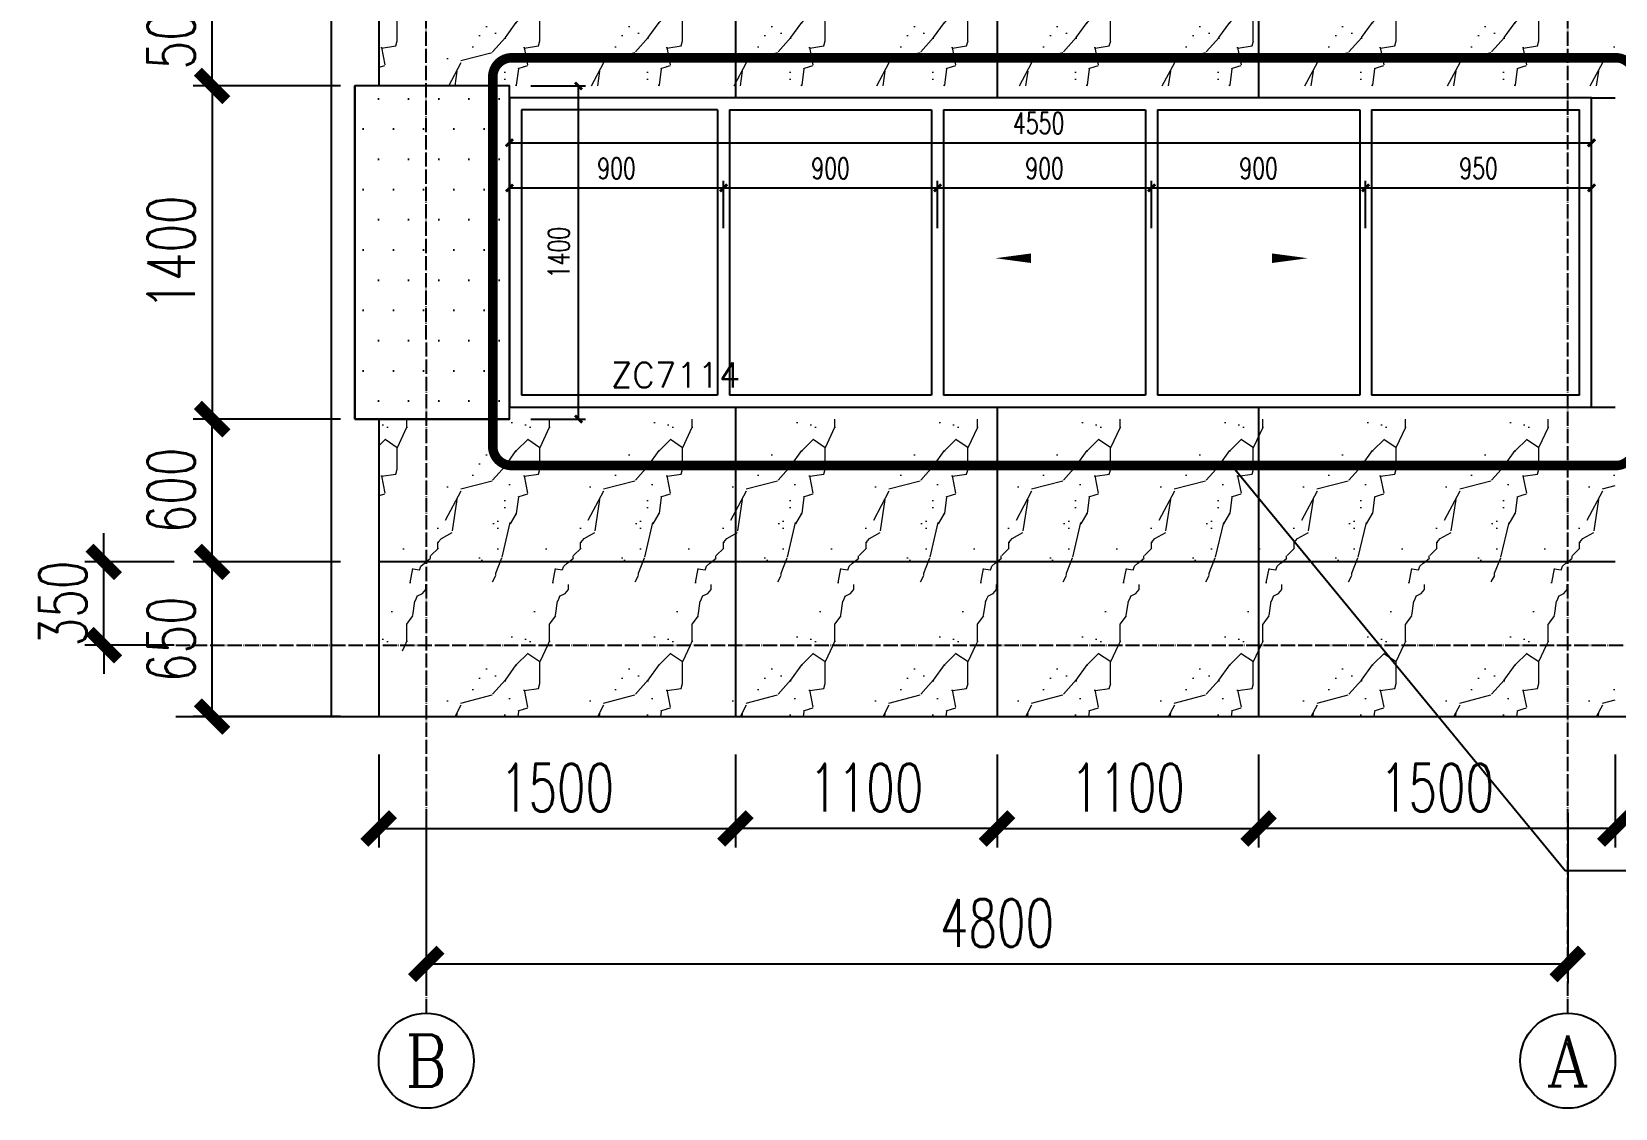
# Model space of a CAD drawing. Extents: x -202236 to 1002404, y -663931 to 1550022.
# Drawn here: x -106042 to -99383, y -343126 to -338601 of the extents above; entities that cross this region are included whole.
import ezdxf
from ezdxf.enums import TextEntityAlignment as Align

# ---------------------------------------------------------------- set-up
doc = ezdxf.new("R2010")
doc.units = 0
doc.linetypes.add('DASH', pattern=[0.35, 0.25, -0.1])
doc.linetypes.add('DOTE', pattern=[2.42, 2, -0.2, 0.02, -0.2])
for name, color, linetype in [('!ZN1-填充-8', 8, 'Continuous'), ('!ZN3-铝板幕墙-3', 3, 'Continuous'), ('25mm厚湿贴石材', 35, 'Continuous'), ('3索引', 3, 'Continuous'), ('A-AXIS-D', 1, 'Continuous'), ('A-AXIS-DOTE', 14, 'DOTE'), ('A-HATCH-2', 251, 'Continuous'), ('A-LIN-V', 9, 'Continuous'), ('A-SFCE', 30, 'Continuous'), ('A-WINDOW', 140, 'Continuous'), ('A-门窗表显示尺寸', 160, 'Continuous'), ('DIM', 173, 'Continuous'), ('PUB_TEXT', 7, 'Continuous')]:
    doc.layers.add(name, color=color, linetype=linetype)
doc.layers.add('99立面图例外参$0$99立面图例外参$0$A-WALL-HATCH', color=8, linetype='Continuous', lineweight=13)
doc.styles.add('_TCH_AXIS', font='COMPLEX', dxfattribs={"bigfont": 'GBCBIG'})
doc.styles.add('_TCH_DIM_T3', font='SIMPLEX', dxfattribs={"width": 0.705882, "bigfont": 'GBCBIG'})
doc.styles.add('DHTEXT-1', font='ROMANS.shx', dxfattribs={"width": 0.7, "bigfont": 'CHINESE.shx'})
doc.styles.get("Standard").update_dxf_attribs({"font": 'romans.shx', "bigfont": 'chinese.shx'})
doc.dimstyles.new('_TCH_ARCH&&30', dxfattribs={"dimtxt": 89.25, "dimasz": 30, "dimexe": 30, "dimexo": 30, "dimgap": 37.875, "dimtad": 1, "dimdec": 0, "dimzin": 0, "dimdsep": 46, "dimtxsty": '_TCH_DIM_T3', "dimblk": 'ARCHTICK', "dimcen": 0.09, "dimclrt": 7, "dimazin": 2, "dimtfac": 1, "dimtdec": 0, "dimtix": 1, "dimtmove": 2, "dimatfit": 3, "dimfxl": 0, "dimtolj": 1, "dimtzin": 0, "dimarcsym": 0})
doc.dimstyles.new('ZN80', dxfattribs={"dimscale": 80, "dimtxt": 2.5, "dimasz": 1.5, "dimexe": 1, "dimexo": 2, "dimgap": 0.9, "dimtad": 1, "dimdec": 0, "dimdsep": 46, "dimtxsty": 'DHTEXT-1', "dimblk": 'ARCHTICK', "dimcen": 2.5, "dimclrd": 173, "dimclre": 173, "dimclrt": 7, "dimazin": 2, "dimtfac": 0.4, "dimtdec": 0, "dimtix": 1, "dimtmove": 2, "dimatfit": 3, "dimfxl": 0, "dimtolj": 1, "dimtzin": 0, "dimarcsym": 0})
pattern_1 = [(41.9872125, (2158793.72, -858348.18), (1199.999982, 900.00002), [19.21946, -4016.8677]), (68.1985905, (2158508.01, -858378.18), (599.9999996, 1800.000001), [69.23783, -4777.41048]), (60.945396, (2158493.72, -858412.47), (599.9999597, 900.0000255), [29.41609, -6147.9618]), (90, (2158508, -858386.76), (600, -4e-14), [8.57143, -891.42852]), (71.565051, (2158788, -858365.33), (1e-06, 900.000002), [18.07016, -1879.29642]), (171.469234, (2158788.01, -858365.33), (-599.999998, 5.6e-06), [28.89107, -6038.2332]), (79.215702, (2158748.01, -858421.04), (600.000003, 3600.0000017), [61.07874, -6352.1886]), (62.1329961, (2158296.578, -858146.756), (2399.99997084, 4500.0000176), [140.58914, -29383.1298]), (0, (2158305.2, -858014.8), (0, 900), [0, -600]), (64.9831065, (2158693.72, -857851.04), (1200.000003, 2699.9999982), [94.58826, -9837.1788]), (81.4391104, (2158925.149, -858206.756), (1199.99999793, 8099.99994892), [134.35409, -28080.0036]), (82.8749836, (2158593.72, -858125.328), (599.99996395, 4500.0000045), [69.10507, -14442.9588]), (76.75948, (2158533.72, -858313.9), (600.00000583, 2699.9999979), [149.69356, -15568.1304]), (0, (2158440.2, -858313.5), (0, 900), [0, -600]), (0, (2158449.8, -858323.1), (0, 900), [0, -600]), (0, (2158517.3, -858274.9), (0, 900), [0, -600]), (0, (2158498, -858168.95), (0, 900), [0, -600]), (59.0362434, (2158568.006, -858168.185), (599.9999522, 900.0000258), [49.97959, -10445.7336]), (0, (2158593.7, -858127), (0, 900), [0, -600]), (0, (2158517.3, -858159.3), (0, 900), [0, -600]), (0, (2158546.2, -858101.5), (0, 900), [0, -600]), (0, (2158517.3, -858188.2), (0, 900), [0, -600]), (50.194429, (2158865.15, -858249.61), (600.0000004, 900.0000004), [22.315, -4663.8348]), (90, (2158865.15, -858275.3), (600, -4e-14), [25.71428, -874.28568]), (43.66778, (2158833.72, -858305.33), (1800.0000014, 1799.9999965), [43.4483, -9080.6952]), (90, (2158833.7, -858313.9), (600, -4e-14), [8.57143, -891.42852]), (39.805571, (2158808.006, -858335.33), (1199.9999713, 900.0000354), [33.4725, -6995.7522]), (0, (2158719.8, -858274.9), (0, 900), [0, -600]), (0, (2158866.5, -858247.7), (0, 900), [0, -600]), (0, (2158866.5, -858247.7), (0, 900), [0, -600]), (29.3577535, (2158879.43, -858232.47), (1799.9999964, 900.0000053), [52.45017, -5454.81774]), (0, (2158864.4, -858188.2), (0, 900), [0, -600]), (146.309932, (2158693.72, -857851.04), (-1200.0000074, 899.9999844), [61.80945, -6428.1828]), (8.1301023, (2158628.006, -857971.04), (5999.99995775, 899.99999466), [60.60915, -12667.3128]), (47.8624052, (2158493.72, -857988.185), (2400.00000106, 2699.9999975), [80.91316, -16910.8494]), (14.6208739, (2158362.29, -858022.47), (3599.9999901, 900.00003754), [135.82702, -14126.01]), (0, (2158411.3, -857966.6), (0, 900), [0, -600]), (18.434949, (2158602.29, -858056.76), (2400.0000002, 899.999997), [27.10524, -5664.9945]), (16.699244, (2158628, -858048.18), (599.999988, 5e-05), [14.91472, -3117.17718]), (101.093723, (2158642.292, -858043.9), (-1200.0000105, 6299.99994104), [74.2445, -15517.0992]), (0, (2158565.5, -858005.2), (0, 900), [0, -600]), (0, (2158627.7, -857969.35), (0, 900), [0, -600]), (0, (2158546.2, -858072.6), (0, 900), [0, -600]), (0, (2158469.1, -857879.9), (0, 900), [0, -600]), (0, (2158440.2, -857918.5), (0, 900), [0, -600]), (44.1449026, (2158593.72, -857863.9), (1800.0000031, 1799.99999994), [67.68776, -14146.7412]), (54.5829447, (2158548.006, -857928.185), (600.0000017, 899.99999645), [78.8825, -16486.4424]), (0, (2158594.5, -857863.3), (0, 900), [0, -600]), (0, (2158507.7, -857908.8), (0, 900), [0, -600]), (0, (2158594.5, -857863.3), (0, 900), [0, -600]), (0, (2158548.1, -857929.6), (0, 900), [0, -600]), (75.068583, (2158688.01, -857962.47), (600, 2700.000001), [22.1774, -4635.075]), (90, (2158693.7, -857941.04), (600, -4e-14), [90, -810]), (50.194429, (2158799.43, -857563.9), (600.0000004, 900.0000004), [22.315, -4663.8348]), (0, (2158633, -857754.7), (0, 900), [0, -600]), (0, (2158652.3, -857764.3), (0, 900), [0, -600]), (0, (2158575.2, -857745), (0, 900), [0, -600]), (0, (2158671.6, -857639.1), (0, 900), [0, -600]), (53.1301023, (2158733.72, -857692.47), (600.0000009, 899.9999994), [42.85714, -8957.1426]), (90, (2158733.7, -857765.3), (600, -4e-14), [72.85714, -827.14284]), (0, (2158733.8, -857763.9), (0, 900), [0, -600]), (23.1985905, (2158779.43, -857572.47), (1800.000001, 900.0000005), [21.75935, -4547.7045]), (66.037511, (2158773.72, -857585.33), (600, 1799.999999), [14.0698, -2940.58752]), (66.037511, (2158768, -857598.18), (600, 1799.999999), [14.0698, -2940.58752]), (81.8698976, (2158759.435, -857658.185), (600.0000026, 4500.00000045), [60.60915, -12667.3128]), (90, (2158813.7, -857546.76), (600, -4e-14), [21.42857, -878.57142]), (0, (2158747.8, -857516.8), (0, 900), [0, -600])]

# ---------------------------------------------------------------- blocks, each defined once
blk = doc.blocks.new('_ArchTick')
at = {"color": 0, "linetype": 'ByBlock', "const_width": 0.4}
blk.add_lwpolyline([(-0.5, -0.5), (0.5, 0.5)], dxfattribs=at)
blk = doc.blocks.new('*D265')
at = {"layer": 'A-门窗表显示尺寸', "color": 0, "lineweight": -2, "transparency": 16777216}
for p, q in [((-104033, -339236.8), (-104033, -339038)), ((-104033, -339068), (-99483, -339068)), ((-99483, -339236.8), (-99483, -339038))]:
    blk.add_line(p, q, dxfattribs=at)
at = {"layer": 'Defpoints', "color": 0, "transparency": 16777216}
for p in [(-99483, -339068), (-104033, -339266.8), (-99483, -339266.8)]:
    blk.add_point(p, dxfattribs=at)
at = {"layer": 'A-门窗表显示尺寸', "color": 0, "lineweight": -2, "transparency": 16777216, "xscale": 30, "yscale": 30, "zscale": 30, "rotation": 180}
blk.add_blockref('_ArchTick', (-104033, -339068), dxfattribs=at)
at = {"layer": 'A-门窗表显示尺寸', "color": 0, "lineweight": -2, "transparency": 16777216, "xscale": 30, "yscale": 30, "zscale": 30}
blk.add_blockref('_ArchTick', (-99483, -339068), dxfattribs=at)
at = {"layer": 'A-门窗表显示尺寸', "color": 7, "transparency": 16777216, "insert": (-101808, -338985.5), "char_height": 89.25, "attachment_point": 5, "style": '_TCH_DIM_T3'}
blk.add_mtext('\\A1;4550', dxfattribs=at)
blk = doc.blocks.new('*D266')
at = {"layer": 'A-门窗表显示尺寸', "color": 0, "lineweight": -2, "transparency": 16777216}
for p, q in [((-103942.8, -338829.3), (-103712.8, -338829.3)), ((-103742.8, -340229.3), (-103742.8, -338829.3)), ((-103942.8, -340229.3), (-103712.8, -340229.3))]:
    blk.add_line(p, q, dxfattribs=at)
at = {"layer": 'Defpoints', "color": 0, "transparency": 16777216}
for p in [(-103972.8, -338829.3), (-103742.8, -338829.3), (-103972.8, -340229.3)]:
    blk.add_point(p, dxfattribs=at)
at = {"layer": 'A-门窗表显示尺寸', "color": 0, "lineweight": -2, "transparency": 16777216, "xscale": 30, "yscale": 30, "zscale": 30}
for p, rotation in [((-103742.8, -338829.3), 90), ((-103742.8, -340229.3), 270)]:
    blk.add_blockref('_ArchTick', p, dxfattribs=dict(at, rotation=rotation))
at = {"layer": 'A-门窗表显示尺寸', "color": 7, "transparency": 16777216, "insert": (-103825.3, -339529.3), "char_height": 89.25, "attachment_point": 5, "rotation": 90, "style": '_TCH_DIM_T3'}
blk.add_mtext('\\A1;1400', dxfattribs=at)
blk = doc.blocks.new('*D267')
at = {"layer": 'A-门窗表显示尺寸', "color": 0, "lineweight": -2, "transparency": 16777216}
for p, q in [((-104033, -339426.8), (-104033, -339228)), ((-104033, -339258), (-103133, -339258)), ((-103133, -339426.8), (-103133, -339228))]:
    blk.add_line(p, q, dxfattribs=at)
at = {"layer": 'Defpoints', "color": 0, "transparency": 16777216}
for p in [(-103133, -339258), (-104033, -339456.8), (-103133, -339456.8)]:
    blk.add_point(p, dxfattribs=at)
at = {"layer": 'A-门窗表显示尺寸', "color": 0, "lineweight": -2, "transparency": 16777216, "xscale": 30, "yscale": 30, "zscale": 30, "rotation": 180}
blk.add_blockref('_ArchTick', (-104033, -339258), dxfattribs=at)
at = {"layer": 'A-门窗表显示尺寸', "color": 0, "lineweight": -2, "transparency": 16777216, "xscale": 30, "yscale": 30, "zscale": 30}
blk.add_blockref('_ArchTick', (-103133, -339258), dxfattribs=at)
at = {"layer": 'A-门窗表显示尺寸', "color": 7, "transparency": 16777216, "insert": (-103583, -339175.5), "char_height": 89.25, "attachment_point": 5, "style": '_TCH_DIM_T3'}
blk.add_mtext('\\A1;900', dxfattribs=at)
blk = doc.blocks.new('*D268')
at = {"layer": 'A-门窗表显示尺寸', "color": 0, "lineweight": -2, "transparency": 16777216}
for p, q in [((-103133, -339426.8), (-103133, -339228)), ((-103133, -339258), (-102233, -339258)), ((-102233, -339426.8), (-102233, -339228))]:
    blk.add_line(p, q, dxfattribs=at)
at = {"layer": 'Defpoints', "color": 0, "transparency": 16777216}
for p in [(-102233, -339258), (-103133, -339456.8), (-102233, -339456.8)]:
    blk.add_point(p, dxfattribs=at)
at = {"layer": 'A-门窗表显示尺寸', "color": 0, "lineweight": -2, "transparency": 16777216, "xscale": 30, "yscale": 30, "zscale": 30, "rotation": 180}
blk.add_blockref('_ArchTick', (-103133, -339258), dxfattribs=at)
at = {"layer": 'A-门窗表显示尺寸', "color": 0, "lineweight": -2, "transparency": 16777216, "xscale": 30, "yscale": 30, "zscale": 30}
blk.add_blockref('_ArchTick', (-102233, -339258), dxfattribs=at)
at = {"layer": 'A-门窗表显示尺寸', "color": 7, "transparency": 16777216, "insert": (-102683, -339175.5), "char_height": 89.25, "attachment_point": 5, "style": '_TCH_DIM_T3'}
blk.add_mtext('\\A1;900', dxfattribs=at)
blk = doc.blocks.new('*D269')
at = {"layer": 'A-门窗表显示尺寸', "color": 0, "lineweight": -2, "transparency": 16777216}
for p, q in [((-102233, -339426.8), (-102233, -339228)), ((-102233, -339258), (-101333, -339258)), ((-101333, -339426.8), (-101333, -339228))]:
    blk.add_line(p, q, dxfattribs=at)
at = {"layer": 'Defpoints', "color": 0, "transparency": 16777216}
for p in [(-101333, -339258), (-102233, -339456.8), (-101333, -339456.8)]:
    blk.add_point(p, dxfattribs=at)
at = {"layer": 'A-门窗表显示尺寸', "color": 0, "lineweight": -2, "transparency": 16777216, "xscale": 30, "yscale": 30, "zscale": 30, "rotation": 180}
blk.add_blockref('_ArchTick', (-102233, -339258), dxfattribs=at)
at = {"layer": 'A-门窗表显示尺寸', "color": 0, "lineweight": -2, "transparency": 16777216, "xscale": 30, "yscale": 30, "zscale": 30}
blk.add_blockref('_ArchTick', (-101333, -339258), dxfattribs=at)
at = {"layer": 'A-门窗表显示尺寸', "color": 7, "transparency": 16777216, "insert": (-101783, -339175.5), "char_height": 89.25, "attachment_point": 5, "style": '_TCH_DIM_T3'}
blk.add_mtext('\\A1;900', dxfattribs=at)
blk = doc.blocks.new('*D270')
at = {"layer": 'A-门窗表显示尺寸', "color": 0, "lineweight": -2, "transparency": 16777216}
for p, q in [((-101333, -339426.8), (-101333, -339228)), ((-101333, -339258), (-100433, -339258)), ((-100433, -339426.8), (-100433, -339228))]:
    blk.add_line(p, q, dxfattribs=at)
at = {"layer": 'Defpoints', "color": 0, "transparency": 16777216}
for p in [(-100433, -339258), (-101333, -339456.8), (-100433, -339456.8)]:
    blk.add_point(p, dxfattribs=at)
at = {"layer": 'A-门窗表显示尺寸', "color": 0, "lineweight": -2, "transparency": 16777216, "xscale": 30, "yscale": 30, "zscale": 30, "rotation": 180}
blk.add_blockref('_ArchTick', (-101333, -339258), dxfattribs=at)
at = {"layer": 'A-门窗表显示尺寸', "color": 0, "lineweight": -2, "transparency": 16777216, "xscale": 30, "yscale": 30, "zscale": 30}
blk.add_blockref('_ArchTick', (-100433, -339258), dxfattribs=at)
at = {"layer": 'A-门窗表显示尺寸', "color": 7, "transparency": 16777216, "insert": (-100883, -339175.5), "char_height": 89.25, "attachment_point": 5, "style": '_TCH_DIM_T3'}
blk.add_mtext('\\A1;900', dxfattribs=at)
blk = doc.blocks.new('*D271')
at = {"layer": 'A-门窗表显示尺寸', "color": 0, "lineweight": -2, "transparency": 16777216}
for p, q in [((-100433, -339426.8), (-100433, -339228)), ((-100433, -339258), (-99483, -339258)), ((-99483, -339426.8), (-99483, -339228))]:
    blk.add_line(p, q, dxfattribs=at)
at = {"layer": 'Defpoints', "color": 0, "transparency": 16777216}
for p in [(-99483, -339258), (-100433, -339456.8), (-99483, -339456.8)]:
    blk.add_point(p, dxfattribs=at)
at = {"layer": 'A-门窗表显示尺寸', "color": 0, "lineweight": -2, "transparency": 16777216, "xscale": 30, "yscale": 30, "zscale": 30, "rotation": 180}
blk.add_blockref('_ArchTick', (-100433, -339258), dxfattribs=at)
at = {"layer": 'A-门窗表显示尺寸', "color": 0, "lineweight": -2, "transparency": 16777216, "xscale": 30, "yscale": 30, "zscale": 30}
blk.add_blockref('_ArchTick', (-99483, -339258), dxfattribs=at)
at = {"layer": 'A-门窗表显示尺寸', "color": 7, "transparency": 16777216, "insert": (-99958, -339175.5), "char_height": 89.25, "attachment_point": 5, "style": '_TCH_DIM_T3'}
blk.add_mtext('\\A1;950', dxfattribs=at)
blk = doc.blocks.new('*D371')
at = {"layer": 'Defpoints', "color": 0, "ltscale": 800, "transparency": 16777216}
for p in [(-104383, -341723.7), (-99583, -341723.7), (-99583, -342519.1)]:
    blk.add_point(p, dxfattribs=at)
at = {"layer": 'DIM', "color": 173, "linetype": 'ByBlock', "lineweight": -2, "ltscale": 800, "transparency": 16777216}
for p, q in [((-104383, -341883.7), (-104383, -342599.1)), ((-99583, -341883.7), (-99583, -342599.1)), ((-104383, -342519.1), (-99583, -342519.1))]:
    blk.add_line(p, q, dxfattribs=at)
at = {"layer": 'DIM', "color": 173, "lineweight": -2, "ltscale": 800, "transparency": 16777216, "xscale": 120, "yscale": 120, "zscale": 120, "rotation": 180}
blk.add_blockref('_ArchTick', (-104383, -342519.1), dxfattribs=at)
at = {"layer": 'DIM', "color": 173, "lineweight": -2, "ltscale": 800, "transparency": 16777216, "xscale": 120, "yscale": 120, "zscale": 120}
blk.add_blockref('_ArchTick', (-99583, -342519.1), dxfattribs=at)
at = {"layer": 'DIM', "color": 7, "ltscale": 800, "transparency": 16777216, "insert": (-101983, -342347.1), "char_height": 200, "attachment_point": 5, "style": 'DHTEXT-1'}
blk.add_mtext('\\A1;4800', dxfattribs=at)
blk = doc.blocks.new('*D399')
at = {"layer": 'Defpoints', "color": 0, "ltscale": 800, "transparency": 16777216}
for p in [(-104583, -341479.3), (-103083, -341479.3), (-103083, -341949.7)]:
    blk.add_point(p, dxfattribs=at)
at = {"layer": 'DIM', "color": 173, "linetype": 'ByBlock', "lineweight": -2, "ltscale": 800, "transparency": 16777216}
for p, q in [((-104583, -341639.3), (-104583, -342029.7)), ((-103083, -341639.3), (-103083, -342029.7)), ((-104583, -341949.7), (-103083, -341949.7))]:
    blk.add_line(p, q, dxfattribs=at)
at = {"layer": 'DIM', "color": 173, "lineweight": -2, "ltscale": 800, "transparency": 16777216, "xscale": 120, "yscale": 120, "zscale": 120, "rotation": 180}
blk.add_blockref('_ArchTick', (-104583, -341949.7), dxfattribs=at)
at = {"layer": 'DIM', "color": 173, "lineweight": -2, "ltscale": 800, "transparency": 16777216, "xscale": 120, "yscale": 120, "zscale": 120}
blk.add_blockref('_ArchTick', (-103083, -341949.7), dxfattribs=at)
at = {"layer": 'DIM', "color": 7, "ltscale": 800, "transparency": 16777216, "insert": (-103833, -341777.7), "char_height": 200, "attachment_point": 5, "style": 'DHTEXT-1'}
blk.add_mtext('\\A1;1500', dxfattribs=at)
blk = doc.blocks.new('*D400')
at = {"layer": 'Defpoints', "color": 0, "ltscale": 800, "transparency": 16777216}
for p in [(-103083, -341479.3), (-101983, -341479.3), (-103083, -341949.7)]:
    blk.add_point(p, dxfattribs=at)
at = {"layer": 'DIM', "color": 173, "linetype": 'ByBlock', "lineweight": -2, "ltscale": 800, "transparency": 16777216}
for p, q in [((-103083, -341639.3), (-103083, -342029.7)), ((-101983, -341639.3), (-101983, -342029.7)), ((-101983, -341949.7), (-103083, -341949.7))]:
    blk.add_line(p, q, dxfattribs=at)
at = {"layer": 'DIM', "color": 173, "lineweight": -2, "ltscale": 800, "transparency": 16777216, "xscale": 120, "yscale": 120, "zscale": 120, "rotation": 180}
blk.add_blockref('_ArchTick', (-103083, -341949.7), dxfattribs=at)
at = {"layer": 'DIM', "color": 173, "lineweight": -2, "ltscale": 800, "transparency": 16777216, "xscale": 120, "yscale": 120, "zscale": 120}
blk.add_blockref('_ArchTick', (-101983, -341949.7), dxfattribs=at)
at = {"layer": 'DIM', "color": 7, "ltscale": 800, "transparency": 16777216, "insert": (-102533, -341777.7), "char_height": 200, "attachment_point": 5, "style": 'DHTEXT-1'}
blk.add_mtext('\\A1;1100', dxfattribs=at)
blk = doc.blocks.new('*D401')
at = {"layer": 'Defpoints', "color": 0, "ltscale": 800, "transparency": 16777216}
for p in [(-101983, -341479.3), (-100883, -341479.3), (-100883, -341949.7)]:
    blk.add_point(p, dxfattribs=at)
at = {"layer": 'DIM', "color": 173, "linetype": 'ByBlock', "lineweight": -2, "ltscale": 800, "transparency": 16777216}
for p, q in [((-101983, -341639.3), (-101983, -342029.7)), ((-100883, -341639.3), (-100883, -342029.7)), ((-101983, -341949.7), (-100883, -341949.7))]:
    blk.add_line(p, q, dxfattribs=at)
at = {"layer": 'DIM', "color": 173, "lineweight": -2, "ltscale": 800, "transparency": 16777216, "xscale": 120, "yscale": 120, "zscale": 120, "rotation": 180}
blk.add_blockref('_ArchTick', (-101983, -341949.7), dxfattribs=at)
at = {"layer": 'DIM', "color": 173, "lineweight": -2, "ltscale": 800, "transparency": 16777216, "xscale": 120, "yscale": 120, "zscale": 120}
blk.add_blockref('_ArchTick', (-100883, -341949.7), dxfattribs=at)
at = {"layer": 'DIM', "color": 7, "ltscale": 800, "transparency": 16777216, "insert": (-101433, -341777.7), "char_height": 200, "attachment_point": 5, "style": 'DHTEXT-1'}
blk.add_mtext('\\A1;1100', dxfattribs=at)
blk = doc.blocks.new('*D402')
at = {"layer": 'Defpoints', "color": 0, "ltscale": 800, "transparency": 16777216}
for p in [(-100883, -341479.3), (-99383, -341479.3), (-100883, -341949.7)]:
    blk.add_point(p, dxfattribs=at)
at = {"layer": 'DIM', "color": 173, "linetype": 'ByBlock', "lineweight": -2, "ltscale": 800, "transparency": 16777216}
for p, q in [((-100883, -341639.3), (-100883, -342029.7)), ((-99383, -341639.3), (-99383, -342029.7)), ((-99383, -341949.7), (-100883, -341949.7))]:
    blk.add_line(p, q, dxfattribs=at)
at = {"layer": 'DIM', "color": 173, "lineweight": -2, "ltscale": 800, "transparency": 16777216, "xscale": 120, "yscale": 120, "zscale": 120, "rotation": 180}
blk.add_blockref('_ArchTick', (-100883, -341949.7), dxfattribs=at)
at = {"layer": 'DIM', "color": 173, "lineweight": -2, "ltscale": 800, "transparency": 16777216, "xscale": 120, "yscale": 120, "zscale": 120}
blk.add_blockref('_ArchTick', (-99383, -341949.7), dxfattribs=at)
at = {"layer": 'DIM', "color": 7, "ltscale": 800, "transparency": 16777216, "insert": (-100133, -341777.7), "char_height": 200, "attachment_point": 5, "style": 'DHTEXT-1'}
blk.add_mtext('\\A1;1500', dxfattribs=at)
blk = doc.blocks.new('*D1015')
at = {"layer": 'Defpoints', "color": 0, "ltscale": 800, "transparency": 16777216}
for p in [(-105283.5, -338329.3), (-104583, -338329.3), (-104583, -338829.3)]:
    blk.add_point(p, dxfattribs=at)
at = {"layer": 'DIM', "color": 173, "linetype": 'ByBlock', "lineweight": -2, "ltscale": 800, "transparency": 16777216}
for p, q in [((-105283.5, -338329.3), (-105283.5, -338209.3)), ((-104743, -338329.3), (-105363.5, -338329.3)), ((-105283.5, -338829.3), (-105283.5, -338329.3)), ((-104743, -338829.3), (-105363.5, -338829.3)), ((-105283.5, -338829.3), (-105283.5, -338949.3))]:
    blk.add_line(p, q, dxfattribs=at)
at = {"layer": 'DIM', "color": 173, "lineweight": -2, "ltscale": 800, "transparency": 16777216, "xscale": 120, "yscale": 120, "zscale": 120}
for p, rotation in [((-105283.5, -338329.3), 270), ((-105283.5, -338829.3), 90)]:
    blk.add_blockref('_ArchTick', p, dxfattribs=dict(at, rotation=rotation))
at = {"layer": 'DIM', "color": 7, "ltscale": 800, "transparency": 16777216, "insert": (-105455.5, -338579.3), "char_height": 200, "attachment_point": 5, "rotation": 90, "style": 'DHTEXT-1'}
blk.add_mtext('\\A1;500', dxfattribs=at)
blk = doc.blocks.new('*D1017')
at = {"layer": 'Defpoints', "color": 0, "ltscale": 800, "transparency": 16777216}
for p in [(-104583, -338829.3), (-105283.5, -340229.3), (-104583, -340229.3)]:
    blk.add_point(p, dxfattribs=at)
at = {"layer": 'DIM', "color": 173, "linetype": 'ByBlock', "lineweight": -2, "ltscale": 800, "transparency": 16777216}
for p, q in [((-104743, -338829.3), (-105363.5, -338829.3)), ((-105283.5, -338829.3), (-105283.5, -340229.3)), ((-104743, -340229.3), (-105363.5, -340229.3))]:
    blk.add_line(p, q, dxfattribs=at)
at = {"layer": 'DIM', "color": 173, "lineweight": -2, "ltscale": 800, "transparency": 16777216, "xscale": 120, "yscale": 120, "zscale": 120}
for p, rotation in [((-105283.5, -338829.3), 90), ((-105283.5, -340229.3), 270)]:
    blk.add_blockref('_ArchTick', p, dxfattribs=dict(at, rotation=rotation))
at = {"layer": 'DIM', "color": 7, "ltscale": 800, "transparency": 16777216, "insert": (-105455.5, -339529.3), "char_height": 200, "attachment_point": 5, "rotation": 90, "style": 'DHTEXT-1'}
blk.add_mtext('\\A1;1400', dxfattribs=at)
blk = doc.blocks.new('*D1018')
at = {"layer": 'Defpoints', "color": 0, "ltscale": 800, "transparency": 16777216}
for p in [(-105283.5, -340829.3), (-104583, -340829.3), (-104583, -341479.3)]:
    blk.add_point(p, dxfattribs=at)
at = {"layer": 'DIM', "color": 173, "linetype": 'ByBlock', "lineweight": -2, "ltscale": 800, "transparency": 16777216}
for p, q in [((-104743, -340829.3), (-105363.5, -340829.3)), ((-105283.5, -341479.3), (-105283.5, -340829.3)), ((-104743, -341479.3), (-105363.5, -341479.3))]:
    blk.add_line(p, q, dxfattribs=at)
at = {"layer": 'DIM', "color": 173, "lineweight": -2, "ltscale": 800, "transparency": 16777216, "xscale": 120, "yscale": 120, "zscale": 120}
for p, rotation in [((-105283.5, -340829.3), 90), ((-105283.5, -341479.3), 270)]:
    blk.add_blockref('_ArchTick', p, dxfattribs=dict(at, rotation=rotation))
at = {"layer": 'DIM', "color": 7, "ltscale": 800, "transparency": 16777216, "insert": (-105455.5, -341154.3), "char_height": 200, "attachment_point": 5, "rotation": 90, "style": 'DHTEXT-1'}
blk.add_mtext('\\A1;650', dxfattribs=at)
blk = doc.blocks.new('*D1020')
at = {"layer": 'Defpoints', "color": 0, "ltscale": 800, "transparency": 16777216}
for p in [(-105283.5, -340229.3), (-104583, -340229.3), (-104583, -340829.3)]:
    blk.add_point(p, dxfattribs=at)
at = {"layer": 'DIM', "color": 173, "linetype": 'ByBlock', "lineweight": -2, "ltscale": 800, "transparency": 16777216}
for p, q in [((-104743, -340229.3), (-105363.5, -340229.3)), ((-105283.5, -340829.3), (-105283.5, -340229.3)), ((-104743, -340829.3), (-105363.5, -340829.3))]:
    blk.add_line(p, q, dxfattribs=at)
at = {"layer": 'DIM', "color": 173, "lineweight": -2, "ltscale": 800, "transparency": 16777216, "xscale": 120, "yscale": 120, "zscale": 120}
for p, rotation in [((-105283.5, -340229.3), 90), ((-105283.5, -340829.3), 270)]:
    blk.add_blockref('_ArchTick', p, dxfattribs=dict(at, rotation=rotation))
at = {"layer": 'DIM', "color": 7, "ltscale": 800, "transparency": 16777216, "insert": (-105455.5, -340529.3), "char_height": 200, "attachment_point": 5, "rotation": 90, "style": 'DHTEXT-1'}
blk.add_mtext('\\A1;600', dxfattribs=at)
blk = doc.blocks.new('*D1021')
at = {"layer": 'Defpoints', "color": 0, "ltscale": 800, "transparency": 16777216}
for p in [(-105739, -340829.3), (-105283.5, -340829.3), (-105283.5, -341179.3)]:
    blk.add_point(p, dxfattribs=at)
at = {"layer": 'DIM', "color": 173, "linetype": 'ByBlock', "lineweight": -2, "ltscale": 800, "transparency": 16777216}
for p, q in [((-105739, -340829.3), (-105739, -340709.3)), ((-105443.5, -340829.3), (-105819, -340829.3)), ((-105739, -341179.3), (-105739, -340829.3)), ((-105443.5, -341179.3), (-105819, -341179.3)), ((-105739, -341179.3), (-105739, -341299.3))]:
    blk.add_line(p, q, dxfattribs=at)
at = {"layer": 'DIM', "color": 173, "lineweight": -2, "ltscale": 800, "transparency": 16777216, "xscale": 120, "yscale": 120, "zscale": 120}
for p, rotation in [((-105739, -340829.3), 270), ((-105739, -341179.3), 90)]:
    blk.add_blockref('_ArchTick', p, dxfattribs=dict(at, rotation=rotation))
at = {"layer": 'DIM', "color": 7, "ltscale": 800, "transparency": 16777216, "insert": (-105911, -341004.3), "char_height": 200, "attachment_point": 5, "rotation": 90, "style": 'DHTEXT-1'}
blk.add_mtext('\\A1;350', dxfattribs=at)

msp = doc.modelspace()

# ---------------------------------------------------------------- hatches: boundary and pattern name
at = {"layer": '!ZN1-填充-8'}
h = msp.add_hatch(dxfattribs=at)
h.set_pattern_fill('DOTS', color=141, scale=80, style=0)
h.set_pattern_definition([(0, (0, -13890.18), (63.5, 127), [0, -127])])
h.paths.add_polyline_path([(-104683, -340229.3), (-104033, -340229.3), (-104033, -338829.3), (-104683, -338829.3)])
at = {"layer": '99立面图例外参$0$99立面图例外参$0$A-WALL-HATCH'}
h = msp.add_hatch(dxfattribs=at)
h.set_pattern_fill('大理石', color=256, scale=200)
h.set_pattern_definition(pattern_1)
h.paths.add_polyline_path([(-99383, -337779.3), (-104583, -337779.3), (-104583, -338829.3), (-104083, -338829.3), (-99483, -338829.3), (-99383, -338829.3)])
h.paths.add_polyline_path([(-99383, -340229.3), (-99483, -340229.3), (-104083, -340229.3), (-104583, -340229.3), (-104583, -341179.3), (-99383, -341179.3)])
h = msp.add_hatch(dxfattribs=at)
h.set_pattern_fill('大理石', color=256, scale=200)
h.set_pattern_definition(pattern_1)
h.paths.add_polyline_path([(-104483, -341479.3), (-99383, -341479.3), (-99383, -341179.3), (-104483, -341179.3)])

# ---------------------------------------------------------------- linework, layer by layer
at = {"layer": '!ZN3-铝板幕墙-3'}
msp.add_lwpolyline([(-104683, -340229.3), (-104033, -340229.3), (-104033, -338829.3), (-104683, -338829.3)], close=True, dxfattribs=at)
at = {"layer": '25mm厚湿贴石材'}
for p, q in [((-104583, -337779.3), (-104583, -338829.3)), ((-103083, -337779.3), (-103083, -338879.3)), ((-101983, -337779.3), (-101983, -338879.3)), ((-100883, -337779.3), (-100883, -338879.3)), ((-99483, -338879.3), (-99383, -338879.3)), ((-103083, -340179.3), (-103083, -341479.3)), ((-101983, -340179.3), (-101983, -341479.3)), ((-100883, -340179.3), (-100883, -341479.3)), ((-99483, -340179.3), (-99383, -340179.3)), ((-104583, -340229.3), (-104583, -341479.3)), ((-99383, -340829.3), (-104583, -340829.3))]:
    msp.add_line(p, q, dxfattribs=at)
at = {"layer": '3索引', "linetype": 'DASH', "ltscale": 400, "const_width": 40}
msp.add_lwpolyline([(-104023.37, -338710.84), (-99381.19, -338710.84, -0.4142136), (-99301.19, -338790.84), (-99301.19, -340344.43, -0.4142136), (-99381.19, -340424.43), (-104023.37, -340424.43, -0.4142136), (-104103.37, -340344.43), (-104103.37, -338790.84, -0.4142136)], format="xyb", close=True, dxfattribs=at)
at = {"layer": '3索引'}
msp.add_lwpolyline([(-100996.14, -340424.43), (-99594, -342125.7), (-98609.57, -342125.7)], dxfattribs=at)
at = {"layer": 'A-AXIS-D'}
for centre in [(-104383, -342925.66), (-99583, -342925.66)]:
    msp.add_circle(centre, 200, dxfattribs=at)
at = {"layer": 'A-AXIS-DOTE', "ltscale": 30}
for p, q in [((-104382.4, -342725.66), (-104383, -336349.3)), ((-99582.4, -342725.66), (-99583, -336349.3)), ((-105436.28, -341179.3), (-96946.28, -341179.3))]:
    msp.add_line(p, q, dxfattribs=at)
at = {"layer": 'A-AXIS-DOTE'}
msp.add_line((-105436.28, -341479.3), (-96946.28, -341479.3), dxfattribs=at)
at = {"layer": 'A-HATCH-2'}
msp.add_line((-104783, -337779.3), (-104783, -341479.3), dxfattribs=at)
for points in [[(-101496.89, -339553.17, 0, 0, 0), (-101989.73, -339553.17, 0, 40, 0), (-101839.73, -339553.17, 0, 0, 0)], [(-101169.12, -339553.17, 0, 0, 0), (-100676.27, -339553.17, 0, 40, 0), (-100826.27, -339553.17, 0, 0, 0)]]:
    msp.add_lwpolyline(points, format="xyseb", dxfattribs=at)
at = {"layer": 'A-LIN-V'}
for p, q in [((-104033, -338829.3), (-104683, -338829.3)), ((-104683, -340229.3), (-104683, -338829.3)), ((-104033, -340229.3), (-104033, -338829.3)), ((-104033, -340229.3), (-104683, -340229.3))]:
    msp.add_line(p, q, dxfattribs=at)
at = {"layer": 'A-SFCE'}
msp.add_lwpolyline([(-105436.28, -341479.3), (-98606.28, -341479.3)], dxfattribs=at)
at = {"layer": 'A-WINDOW'}
for p, q in [((-103158, -338929.3), (-103983, -338929.3)), ((-103158, -338929.3), (-103158, -340129.3)), ((-103108, -338929.3), (-103108, -340129.3)), ((-103108, -338929.3), (-102258, -338929.3)), ((-102258, -338929.3), (-102258, -340129.3)), ((-102208, -338929.3), (-102208, -340129.3)), ((-102208, -338929.3), (-101358, -338929.3)), ((-101358, -338929.3), (-101358, -340129.3)), ((-101308, -338929.3), (-101308, -340129.3)), ((-101308, -338929.3), (-100458, -338929.3)), ((-100458, -338929.3), (-100458, -340129.3)), ((-100408, -338929.3), (-100408, -340129.3)), ((-100408, -338929.3), (-99533, -338929.3)), ((-99533, -340129.3), (-99533, -338929.3)), ((-103158, -340129.3), (-103983, -340129.3)), ((-102258, -340129.3), (-103108, -340129.3)), ((-101358, -340129.3), (-102208, -340129.3)), ((-100458, -340129.3), (-101308, -340129.3)), ((-99533, -340129.3), (-100408, -340129.3))]:
    msp.add_line(p, q, dxfattribs=at)
msp.add_lwpolyline([(-99483, -338879.3), (-104033, -338879.3), (-104033, -340179.3), (-99483, -340179.3)], close=True, dxfattribs=at)
msp.add_lwpolyline([(-103983, -338929.3), (-103983, -340129.3)], dxfattribs=at)

# ---------------------------------------------------------------- texts
at = {"layer": 'PUB_TEXT', "color": 3}
msp.add_text('ZC7114', height=105, dxfattribs=at).set_placement((-103606.28, -340096.76))
at = {"layer": 'PUB_TEXT', "style": '_TCH_AXIS'}
for s, height, p, p2 in [('B', 217.63, (-104471.09, -343034.47), (-104294.92, -343034.47)), ('A', 212.59, (-99674.11, -343031.95), (-99491.89, -343031.95))]:
    msp.add_text(s, height=height, dxfattribs=at).set_placement(p, p2, align=Align.FIT)

# ---------------------------------------------------------------- dimensions: what is measured, and where the dimension line sits
at = {"layer": 'A-门窗表显示尺寸'}
for p1, p2, distance, picture, middle in [((-103972.83, -340229.3), (-103972.83, -338829.3), -230, '*D266', (-103825.33, -339529.3)), ((-104033, -339456.76), (-103133, -339456.76), 198.73, '*D267', (-103583, -339175.53)), ((-103133, -339456.76), (-102233, -339456.76), 198.73, '*D268', (-102683, -339175.53)), ((-102233, -339456.76), (-101333, -339456.76), 198.73, '*D269', (-101783, -339175.53)), ((-101333, -339456.76), (-100433, -339456.76), 198.73, '*D270', (-100883, -339175.53)), ((-100433, -339456.76), (-99483, -339456.76), 198.73, '*D271', (-99958, -339175.53))]:
    dim = msp.add_aligned_dim(p1=p1, p2=p2, distance=distance, dimstyle='_TCH_ARCH&&30', dxfattribs=at)
    dim.commit()
    dim.dimension.update_dxf_attribs({"geometry": picture, "text_midpoint": middle})
dim = msp.add_linear_dim(base=(-99483, -339068.03), p1=(-104033, -339266.76), p2=(-99483, -339266.76), angle=0, dimstyle='_TCH_ARCH&&30', dxfattribs=at)
dim.commit()
dim.dimension.update_dxf_attribs({"geometry": '*D265', "text_midpoint": (-101808, -338985.53), "dimtype": 161})
at = {"layer": 'DIM', "ltscale": 800}
for base, p1, p2, picture, middle in [((-105283.49, -338329.3), (-104583, -338829.3), (-104583, -338329.3), '*D1015', (-105455.49, -338579.3)), ((-105283.49, -340229.3), (-104583, -338829.3), (-104583, -340229.3), '*D1017', (-105455.49, -339529.3)), ((-105283.49, -340229.3), (-104583, -340829.3), (-104583, -340229.3), '*D1020', (-105455.49, -340529.3)), ((-105738.95, -340829.3), (-105283.49, -341179.3), (-105283.49, -340829.3), '*D1021', (-105910.95, -341004.3)), ((-105283.49, -340829.3), (-104583, -341479.3), (-104583, -340829.3), '*D1018', (-105455.49, -341154.3))]:
    dim = msp.add_linear_dim(base=base, p1=p1, p2=p2, angle=90, dimstyle='ZN80', dxfattribs=at)
    dim.commit()
    dim.dimension.update_dxf_attribs({"geometry": picture, "text_midpoint": middle})
for base, p1, p2, picture, middle in [((-103083, -341949.71), (-104583, -341479.3), (-103083, -341479.3), '*D399', (-103833, -341777.71)), ((-103083, -341949.71), (-101983, -341479.3), (-103083, -341479.3), '*D400', (-102533, -341777.71)), ((-100883, -341949.71), (-101983, -341479.3), (-100883, -341479.3), '*D401', (-101433, -341777.71)), ((-100883, -341949.71), (-99383, -341479.3), (-100883, -341479.3), '*D402', (-100133, -341777.71))]:
    dim = msp.add_linear_dim(base=base, p1=p1, p2=p2, dimstyle='ZN80', dxfattribs=at)
    dim.commit()
    dim.dimension.update_dxf_attribs({"geometry": picture, "text_midpoint": middle})
dim = msp.add_aligned_dim(p1=(-104383, -341723.72), p2=(-99583, -341723.72), distance=-795.37, dimstyle='ZN80', dxfattribs=at)
dim.commit()
dim.dimension.update_dxf_attribs({"geometry": '*D371', "text_midpoint": (-101983, -342347.08)})

doc.saveas('drawing.dxf')
